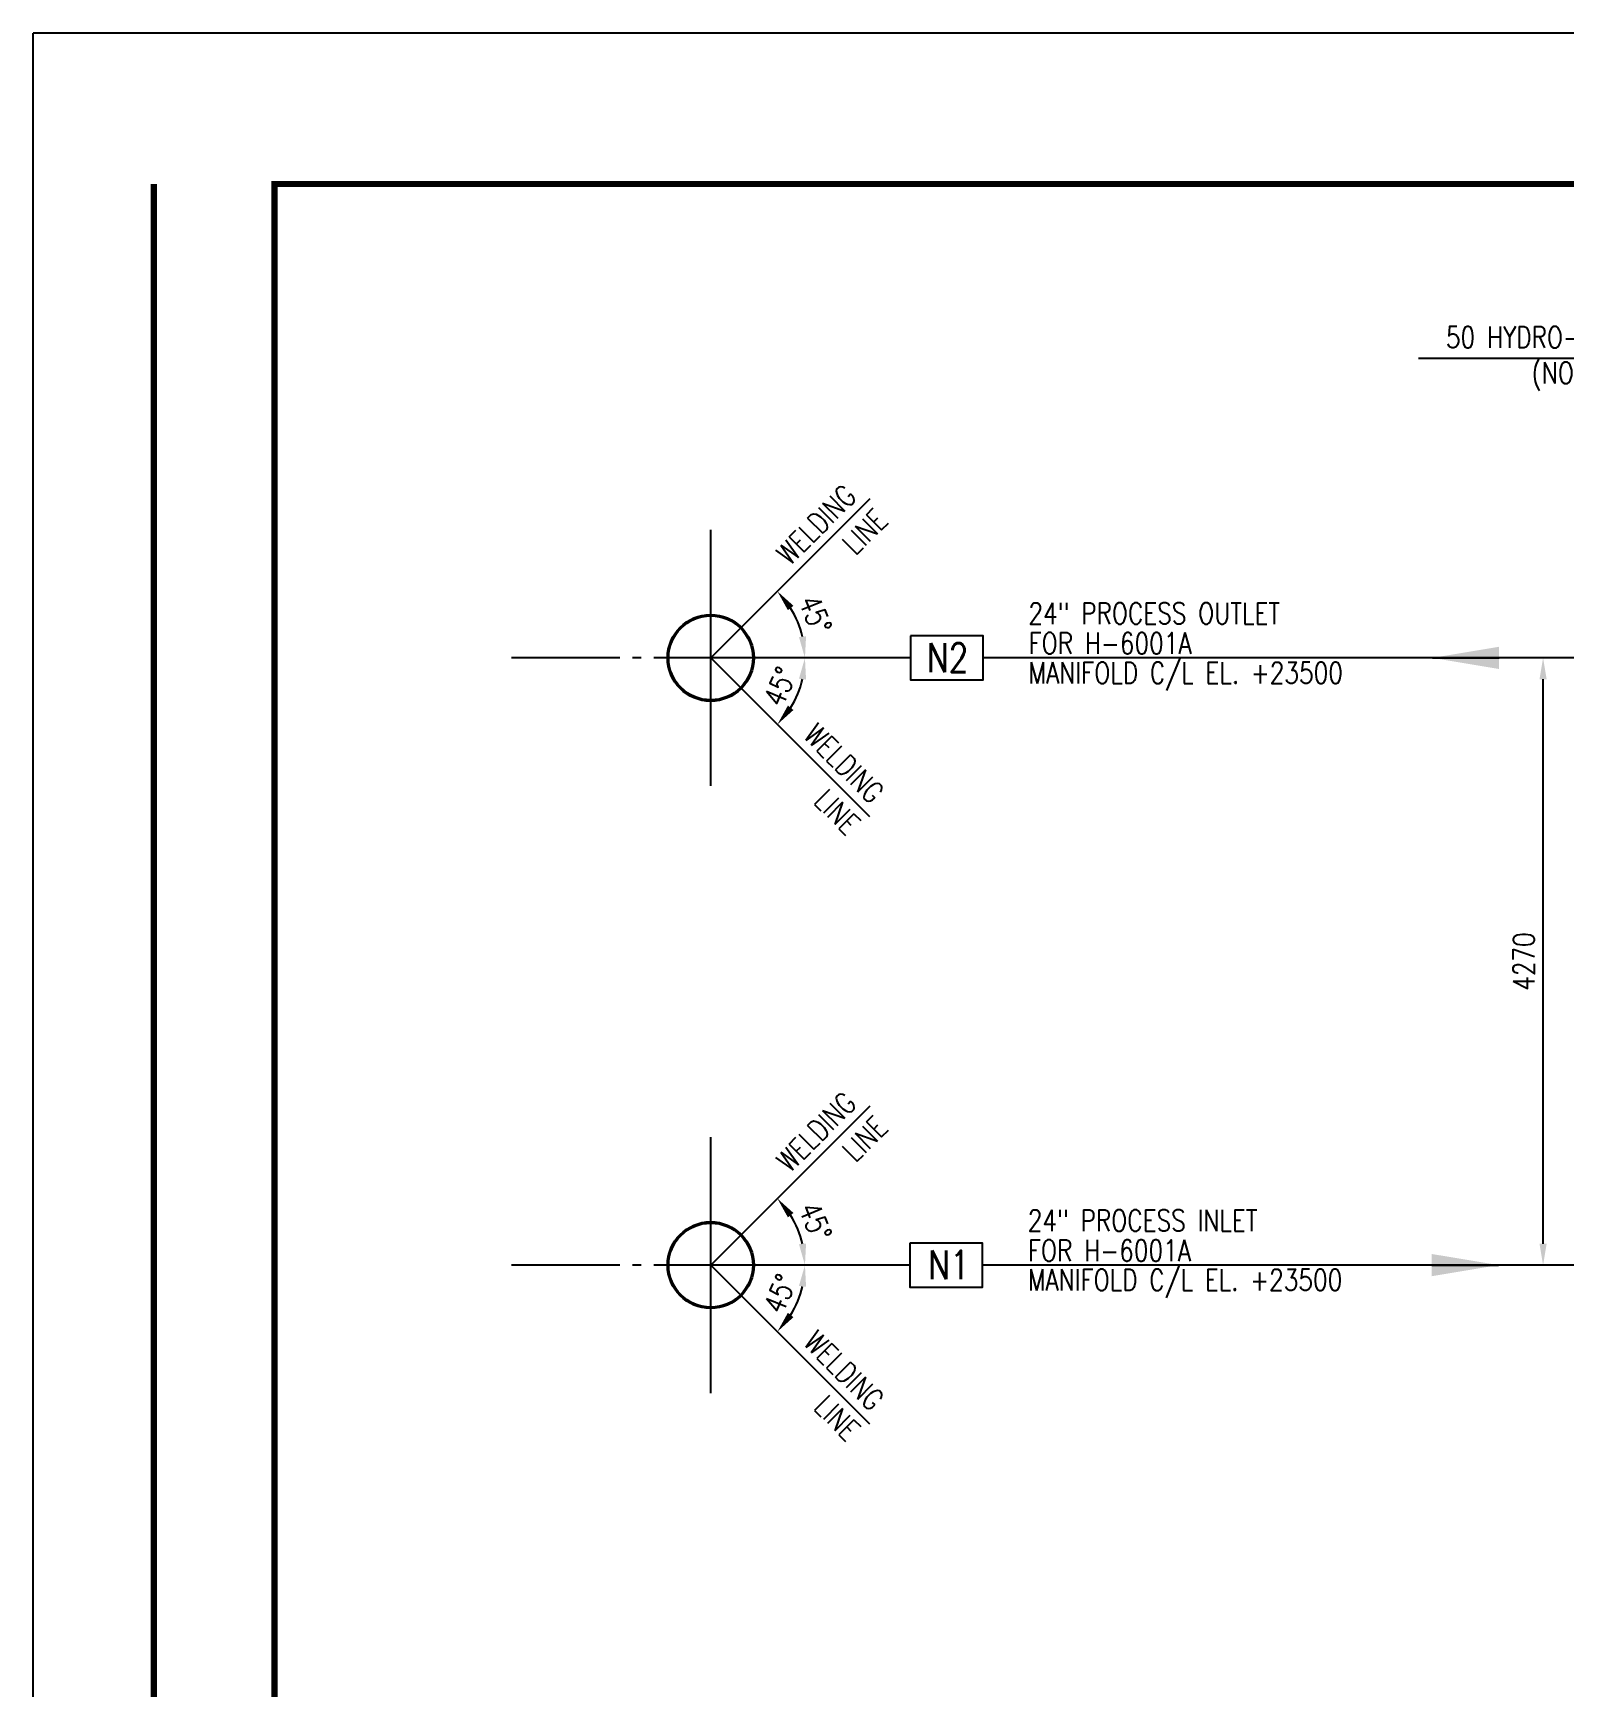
# Model space of a CAD drawing. Header units: millimetres. Extents: x 0 to 91981, y -132907 to 77676.
# Drawn here: x 0 to 10770, y 24054 to 35691 of the extents above; entities that cross this region are included whole.
import ezdxf
from ezdxf.enums import TextEntityAlignment as Align

# ---------------------------------------------------------------- set-up
doc = ezdxf.new("R2010")
doc.units = ezdxf.units.MM
doc.header["$LTSCALE"] = 60
doc.linetypes.add('JNK-CENTER', pattern=[34, 30, -1.5, 1, -1.5])
for name, color, linetype in [('CEN-R', 1, 'JNK-CENTER'), ('CON-C', 4, 'Continuous'), ('CON-G', 3, 'Continuous'), ('CON-W', 7, 'Continuous'), ('CON-Y', 2, 'Continuous'), ('Dim-W', 7, 'Continuous'), ('TITLE', 7, 'Continuous'), ('TXT-Y', 2, 'Continuous')]:
    doc.layers.add(name, color=color, linetype=linetype)
doc.styles.add('SIMPLEX', font='simplex.shx', dxfattribs={"width": 0.8})
doc.dimstyles.new('DIM60', dxfattribs={"dimscale": 60, "dimtxt": 2.5, "dimasz": 2.5, "dimexe": 1, "dimexo": 1, "dimgap": 1, "dimtad": 1, "dimdsep": 46, "dimtxsty": 'SIMPLEX', "dimcen": 0, "dimclrd": 256, "dimclre": 256, "dimclrt": 2, "dimadec": 1, "dimazin": 2, "dimtfac": 1, "dimtix": 1, "dimtmove": 2, "dimatfit": 2, "dimfxl": 1, "dimarcsym": 1})
doc.dimstyles.new('DIM60x3', dxfattribs={"dimscale": 60, "dimtxt": 2.5, "dimasz": 2.5, "dimexe": 1, "dimexo": 1, "dimgap": 1, "dimtad": 1, "dimdec": 1, "dimlfac": 0.333333, "dimdsep": 46, "dimtxsty": 'SIMPLEX', "dimcen": 0, "dimclrd": 256, "dimclre": 256, "dimclrt": 2, "dimadec": 1, "dimazin": 2, "dimtfac": 1, "dimtdec": 1, "dimtix": 1, "dimtmove": 2, "dimatfit": 2, "dimldrblk": 'NONE', "dimfxl": 1, "dimtfill": 1, "dimarcsym": 1})
doc.dimstyles.new('DIM_60', dxfattribs={"dimscale": 60, "dimtxt": 2.5, "dimasz": 2.5, "dimexe": 1, "dimexo": 1, "dimgap": 1, "dimtad": 1, "dimdec": 4, "dimdsep": 46, "dimtxsty": 'SIMPLEX', "dimcen": 2.5, "dimclrd": 7, "dimclre": 7, "dimclrt": 2, "dimadec": 4, "dimazin": 2, "dimtfac": 1, "dimtdec": 4, "dimtmove": 0, "dimatfit": 2, "dimfxl": 0.18, "dimtolj": 1, "dimtzin": 0, "dimarcsym": 1})

# ---------------------------------------------------------------- blocks, each defined once
blk = doc.blocks.new('TITLE')
at = {"color": 7}
for p in [(841, 594.85), (0, 0)]:
    blk.add_line(p, (0, 594.85), dxfattribs=at)
at = {"color": 7, "const_width": 0.707}
for points in [[(14.15, 577.17), (14.15, 17.68)], [(823.32, 577.17), (27.94, 577.17)], [(28.29, 17.68), (28.29, 577.52)]]:
    blk.add_lwpolyline(points, dxfattribs=at)
blk = doc.blocks.new('*D108')
at = {"layer": 'CON-W', "linetype": 'ByBlock', "lineweight": -2, "transparency": 16777216}
for p, q in [((5276, 31807), (5276, 31807)), ((5487, 31297), (5487, 31297))]:
    blk.add_line(p, q, dxfattribs=at)
blk.add_arc((4765, 31297), 662, 13.0064, 31.9936, dxfattribs=at)
at = {"layer": 'CON-W', "transparency": 16777216}
for points in [[(5307, 31633), (5346, 31664), (5233, 31766)], [(5435, 31449), (5385, 31444), (5427, 31297)]]:
    blk.add_solid(points, dxfattribs=at)
at = {"layer": 'DEFPOINTS', "color": 0, "transparency": 16777216}
for p in [(5233, 31766), (4765, 31297), (4765, 31297), (5427, 31297)]:
    blk.add_point(p, dxfattribs=at)
at = {"layer": 'CON-W', "color": 2, "transparency": 16777216, "insert": (5501, 31602), "char_height": 150, "attachment_point": 5, "rotation": 292.5, "style": 'SIMPLEX', "bg_fill": 3, "box_fill_scale": 1.1, "bg_fill_color": 256, "bg_fill_true_color": 13158600, "bg_fill_transparency": 0}
blk.add_mtext('45°', dxfattribs=at)
at = {"layer": 'DEFPOINTS', "color": 0, "transparency": 16777216}
blk.add_point((5404, 31469), dxfattribs=at)
blk = doc.blocks.new('*D109')
at = {"layer": 'CON-W', "linetype": 'ByBlock', "lineweight": -2, "transparency": 16777216}
blk.add_arc((4765, 31297), 662, 13.0064, 31.9936, dxfattribs=at)
at = {"layer": 'CON-W', "transparency": 16777216}
for points in [[(5307, 31633), (5346, 31664), (5233, 31766)], [(5435, 31449), (5385, 31444), (5427, 31297)]]:
    blk.add_solid(points, dxfattribs=at)
at = {"layer": 'DEFPOINTS', "color": 0, "transparency": 16777216}
for p in [(5883, 32416), (4765, 31297), (4765, 31297), (5427, 31297)]:
    blk.add_point(p, dxfattribs=at)
at = {"layer": 'CON-W', "color": 2, "transparency": 16777216, "insert": (5501, 31602), "char_height": 150, "attachment_point": 5, "rotation": 292.5, "style": 'SIMPLEX', "bg_fill": 3, "box_fill_scale": 1.1, "bg_fill_color": 256, "bg_fill_true_color": 13158600, "bg_fill_transparency": 0}
blk.add_mtext('45°', dxfattribs=at)
at = {"layer": 'DEFPOINTS', "color": 0, "transparency": 16777216}
blk.add_point((5404, 31469), dxfattribs=at)
blk = doc.blocks.new('*D110')
at = {"layer": 'CON-W', "linetype": 'ByBlock', "lineweight": -2, "transparency": 16777216}
blk.add_arc((4765, 31297), 662, 328.0064, 346.9936, dxfattribs=at)
at = {"layer": 'CON-W', "transparency": 16777216}
for points in [[(5385, 31151), (5435, 31145), (5427, 31297)], [(5346, 30931), (5307, 30962), (5233, 30829)]]:
    blk.add_solid(points, dxfattribs=at)
at = {"layer": 'DEFPOINTS', "color": 0, "transparency": 16777216}
for p in [(4765, 31297), (4765, 31297), (5233, 30829)]:
    blk.add_point(p, dxfattribs=at)
at = {"layer": 'CON-W', "color": 2, "transparency": 16777216, "insert": (5252, 31096), "char_height": 150, "attachment_point": 5, "rotation": 67.5, "style": 'SIMPLEX', "bg_fill": 3, "box_fill_scale": 1.1, "bg_fill_color": 256, "bg_fill_true_color": 13158600, "bg_fill_transparency": 0}
blk.add_mtext('45°', dxfattribs=at)
at = {"layer": 'DEFPOINTS', "color": 0, "transparency": 16777216}
for p in [(5427, 31297), (5338, 30966)]:
    blk.add_point(p, dxfattribs=at)
blk = doc.blocks.new('*D111')
at = {"layer": 'CON-W', "linetype": 'ByBlock', "lineweight": -2, "transparency": 16777216}
blk.add_line((5487, 31298), (5487, 31298), dxfattribs=at)
blk.add_arc((4765, 31297), 662, 328.0064, 346.9936, dxfattribs=at)
at = {"layer": 'CON-W', "transparency": 16777216}
for points in [[(5385, 31151), (5435, 31145), (5427, 31297)], [(5346, 30931), (5307, 30962), (5233, 30829)]]:
    blk.add_solid(points, dxfattribs=at)
at = {"layer": 'DEFPOINTS', "color": 0, "transparency": 16777216}
for p in [(4765, 31297), (4765, 31297), (5883, 30179)]:
    blk.add_point(p, dxfattribs=at)
at = {"layer": 'CON-W', "color": 2, "transparency": 16777216, "insert": (5252, 31096), "char_height": 150, "attachment_point": 5, "rotation": 67.5, "style": 'SIMPLEX', "bg_fill": 3, "box_fill_scale": 1.1, "bg_fill_color": 256, "bg_fill_true_color": 13158600, "bg_fill_transparency": 0}
blk.add_mtext('45°', dxfattribs=at)
at = {"layer": 'DEFPOINTS', "color": 0, "transparency": 16777216}
for p in [(5427, 31297), (5338, 30966)]:
    blk.add_point(p, dxfattribs=at)
blk = doc.blocks.new('*D112')
at = {"layer": 'CON-W', "linetype": 'ByBlock', "lineweight": -2, "transparency": 16777216}
for p, q in [((5275, 27538), (5275, 27538)), ((5487, 27027), (5487, 27027))]:
    blk.add_line(p, q, dxfattribs=at)
blk.add_arc((4765, 27027), 662, 13.0064, 31.9936, dxfattribs=at)
at = {"layer": 'CON-W', "transparency": 16777216}
for points in [[(5307, 27363), (5346, 27394), (5233, 27496)], [(5435, 27179), (5385, 27174), (5427, 27027)]]:
    blk.add_solid(points, dxfattribs=at)
at = {"layer": 'DEFPOINTS', "color": 0, "transparency": 16777216}
for p in [(5233, 27496), (4765, 27027), (4765, 27027), (5427, 27027)]:
    blk.add_point(p, dxfattribs=at)
at = {"layer": 'CON-W', "color": 2, "transparency": 16777216, "insert": (5501, 27332), "char_height": 150, "attachment_point": 5, "rotation": 292.5, "style": 'SIMPLEX', "bg_fill": 3, "box_fill_scale": 1.1, "bg_fill_color": 256, "bg_fill_true_color": 13158600, "bg_fill_transparency": 0}
blk.add_mtext('45°', dxfattribs=at)
at = {"layer": 'DEFPOINTS', "color": 0, "transparency": 16777216}
blk.add_point((5404, 27199), dxfattribs=at)
blk = doc.blocks.new('*D113')
at = {"layer": 'CON-W', "linetype": 'ByBlock', "lineweight": -2, "transparency": 16777216}
blk.add_arc((4765, 27027), 662, 13.0064, 31.9936, dxfattribs=at)
at = {"layer": 'CON-W', "transparency": 16777216}
for points in [[(5307, 27363), (5346, 27394), (5233, 27496)], [(5435, 27179), (5385, 27174), (5427, 27027)]]:
    blk.add_solid(points, dxfattribs=at)
at = {"layer": 'DEFPOINTS', "color": 0, "transparency": 16777216}
for p in [(5883, 28146), (4765, 27027), (4765, 27027), (5427, 27027)]:
    blk.add_point(p, dxfattribs=at)
at = {"layer": 'CON-W', "color": 2, "transparency": 16777216, "insert": (5501, 27332), "char_height": 150, "attachment_point": 5, "rotation": 292.5, "style": 'SIMPLEX', "bg_fill": 3, "box_fill_scale": 1.1, "bg_fill_color": 256, "bg_fill_true_color": 13158600, "bg_fill_transparency": 0}
blk.add_mtext('45°', dxfattribs=at)
at = {"layer": 'DEFPOINTS', "color": 0, "transparency": 16777216}
blk.add_point((5404, 27199), dxfattribs=at)
blk = doc.blocks.new('*D114')
at = {"layer": 'CON-W', "linetype": 'ByBlock', "lineweight": -2, "transparency": 16777216}
blk.add_arc((4765, 27027), 662, 328.0064, 346.9936, dxfattribs=at)
at = {"layer": 'CON-W', "transparency": 16777216}
for points in [[(5385, 26881), (5435, 26875), (5427, 27027)], [(5346, 26661), (5307, 26692), (5233, 26559)]]:
    blk.add_solid(points, dxfattribs=at)
at = {"layer": 'DEFPOINTS', "color": 0, "transparency": 16777216}
for p in [(4765, 27027), (4765, 27027), (5233, 26559)]:
    blk.add_point(p, dxfattribs=at)
at = {"layer": 'CON-W', "color": 2, "transparency": 16777216, "insert": (5252, 26826), "char_height": 150, "attachment_point": 5, "rotation": 67.5, "style": 'SIMPLEX', "bg_fill": 3, "box_fill_scale": 1.1, "bg_fill_color": 256, "bg_fill_true_color": 13158600, "bg_fill_transparency": 0}
blk.add_mtext('45°', dxfattribs=at)
at = {"layer": 'DEFPOINTS', "color": 0, "transparency": 16777216}
for p in [(5427, 27027), (5338, 26696)]:
    blk.add_point(p, dxfattribs=at)
blk = doc.blocks.new('*D115')
at = {"layer": 'CON-W', "linetype": 'ByBlock', "lineweight": -2, "transparency": 16777216}
blk.add_arc((4765, 27027), 662, 328.0064, 346.9936, dxfattribs=at)
at = {"layer": 'CON-W', "transparency": 16777216}
for points in [[(5385, 26881), (5435, 26875), (5427, 27027)], [(5346, 26661), (5307, 26692), (5233, 26559)]]:
    blk.add_solid(points, dxfattribs=at)
at = {"layer": 'DEFPOINTS', "color": 0, "transparency": 16777216}
for p in [(4765, 27027), (4765, 27027), (5883, 25909)]:
    blk.add_point(p, dxfattribs=at)
at = {"layer": 'CON-W', "color": 2, "transparency": 16777216, "insert": (5252, 26826), "char_height": 150, "attachment_point": 5, "rotation": 67.5, "style": 'SIMPLEX', "bg_fill": 3, "box_fill_scale": 1.1, "bg_fill_color": 256, "bg_fill_true_color": 13158600, "bg_fill_transparency": 0}
blk.add_mtext('45°', dxfattribs=at)
at = {"layer": 'DEFPOINTS', "color": 0, "transparency": 16777216}
for p in [(5427, 27027), (5338, 26696)]:
    blk.add_point(p, dxfattribs=at)
blk = doc.blocks.new('*D120')
at = {"layer": 'DEFPOINTS', "color": 0, "ltscale": 60, "transparency": 16777216}
for p in [(10617, 31297), (12017, 31297), (12017, 27027)]:
    blk.add_point(p, dxfattribs=at)
at = {"layer": 'Dim-W', "color": 7, "linetype": 'ByBlock', "lineweight": -2, "ltscale": 60, "transparency": 16777216}
for p, q in [((11957, 31297), (10557, 31297)), ((10617, 27177), (10617, 31147)), ((11957, 27027), (10557, 27027))]:
    blk.add_line(p, q, dxfattribs=at)
at = {"layer": 'Dim-W', "color": 7, "ltscale": 60, "transparency": 16777216}
for points in [[(10592, 31147), (10642, 31147), (10617, 31297)], [(10592, 27177), (10642, 27177), (10617, 27027)]]:
    blk.add_solid(points, dxfattribs=at)
at = {"layer": 'Dim-W', "color": 2, "ltscale": 60, "transparency": 16777216, "insert": (10482, 29162), "char_height": 150, "attachment_point": 5, "rotation": 90, "style": 'SIMPLEX'}
blk.add_mtext('\\A1;4270', dxfattribs=at)
blk = doc.blocks.new('_Oblique')
at = {"color": 0, "linetype": 'ByBlock', "lineweight": -2}
blk.add_line((-0.5, -0.5), (0.5, 0.5), dxfattribs=at)
blk = doc.blocks.new('*D175')
at = {"linetype": 'ByBlock', "lineweight": -2, "transparency": 16777216}
for p, q in [((12267, 33402), (9740, 33402)), ((12267, 31662), (12267, 33462)), ((12417, 33402), (12267, 33402)), ((12417, 31662), (12417, 33462))]:
    blk.add_line(p, q, dxfattribs=at)
at = {"layer": 'DEFPOINTS', "color": 0, "transparency": 16777216}
for p in [(12417, 33402), (12267, 31602), (12417, 31602)]:
    blk.add_point(p, dxfattribs=at)
at = {"lineweight": -2, "transparency": 16777216, "xscale": 150, "yscale": 150, "zscale": 150, "rotation": 180}
blk.add_blockref('_Oblique', (12267, 33402), dxfattribs=at)
at = {"lineweight": -2, "transparency": 16777216, "xscale": 150, "yscale": 150, "zscale": 150}
blk.add_blockref('_Oblique', (12417, 33402), dxfattribs=at)
at = {"color": 2, "transparency": 16777216, "insert": (10929, 33402), "char_height": 150, "attachment_point": 5, "style": 'SIMPLEX'}
blk.add_mtext('50 HYDRO-TEST MARGIN\\P(NOTE. 2)', dxfattribs=at)
blk = doc.blocks.new('_None')

msp = doc.modelspace()

# ---------------------------------------------------------------- linework, layer by layer
at = {"layer": 'CEN-R'}
for p, q in [((4764.51153, 30397.36249), (4764.51153, 32197.36249)), ((6164.51153, 31297.36249), (3364.51153, 31297.36249)), ((4764.51153, 26127.36249), (4764.51153, 27927.36249)), ((6164.51153, 27027.36249), (3364.51153, 27027.36249))]:
    msp.add_line(p, q, dxfattribs=at)
at = {"layer": 'CON-C'}
for points in [[(6168.95153, 31451.72387), (6168.95153, 31143.00111), (6679.95245, 31143.00111), (6679.95245, 31451.72387)], [(6164.51153, 27181.72387), (6164.51153, 26873.00111), (6675.51245, 26873.00111), (6675.51245, 27181.72387)]]:
    msp.add_lwpolyline(points, close=True, dxfattribs=at)
at = {"layer": 'CON-G', "ltscale": 60}
for centre, radius in [((4764.51153, 31297.36249), 304.70001), ((4764.51153, 31297.36249), 295.18001), ((4764.51153, 27027.36249), 304.70001), ((4764.51153, 27027.36249), 295.18001)]:
    msp.add_circle(centre, radius, dxfattribs=at)
at = {"layer": 'Dim-W'}
for p, q in [((9838.37693, 31297.36249), (10307.12693, 31297.36249)), ((9834.43779, 27027.36249), (10303.18779, 27027.36249))]:
    msp.add_line(p, q, dxfattribs=at)
for points in [[(10307.12693, 31219.23749), (9838.37693, 31297.36249), (10307.12693, 31375.48749)], [(9834.43779, 26949.23749), (10303.18779, 27027.36249), (9834.43779, 27105.48749)]]:
    msp.add_solid(points, dxfattribs=at)
at = {"layer": 'TITLE'}
for p, q in [((10557.12693, 31297.36249), (6679.95245, 31297.36249)), ((10557.12693, 27027.36249), (6675.51245, 27027.36249))]:
    msp.add_line(p, q, dxfattribs=at)

# ---------------------------------------------------------------- block references
at = {"linetype": 'ByBlock', "xscale": 60, "yscale": 60, "zscale": 60}
msp.add_blockref('TITLE', (-0.0007, 0.00023), dxfattribs=at)

# ---------------------------------------------------------------- texts
at = {"layer": 'CON-C', "style": 'SIMPLEX', "width": 0.8}
for tag, p in [('N2', (6430.66448, 31298.7046)), ('N1', (6440.49281, 27028.7046))]:
    msp.add_attdef(tag, text='1', height=202.5, dxfattribs=at).set_placement(p, align=Align.MIDDLE_CENTER)
at = {"layer": 'CON-Y', "style": 'SIMPLEX', "width": 0.8}
for s, p in [('24" PROCESS OUTLET', (6998.36711, 31535.78411)), ('FOR H-6001A', (6998.52664, 31324.94411)), ('MANIFOLD C/L EL. +23500', (6998.1484, 31117.8196)), ('24" PROCESS INLET', (6993.69754, 27265.78411)), ('FOR H-6001A', (6993.95654, 27054.94411)), ('MANIFOLD C/L EL. +23500', (6993.7084, 26847.8196))]:
    msp.add_text(s, height=150, dxfattribs=at).set_placement(p)

# ---------------------------------------------------------------- dimensions: what is measured, and where the dimension line sits
dim = msp.add_linear_dim(base=(12417.12693, 33402.06246), p1=(12267.12693, 31602.0625), p2=(12417.12693, 31602.0625), text='50 HYDRO-TEST MARGIN\\X(NOTE. 2)', dimstyle='DIM60x3', override={"dimblk1": 'Oblique', "dimblk2": 'Oblique', "dimsah": 1, "dimtmove": 0, "dimtfill": 0})
dim.commit()
dim.dimension.update_dxf_attribs({"geometry": '*D175', "text_midpoint": (10928.5555, 33402.06246), "dimtype": 160})
at = {"layer": 'Dim-W', "ltscale": 60}
dim = msp.add_linear_dim(base=(10617.12693, 31297.36249), p1=(12017.12693, 27027.36249), p2=(12017.12693, 31297.36249), angle=90, dimstyle='DIM_60', dxfattribs=at)
dim.commit()
dim.dimension.update_dxf_attribs({"geometry": '*D120', "text_midpoint": (10482.12693, 29162.36249)})

# ---------------------------------------------------------------- next in the draw order: dimensions: what is measured, and where the dimension line sits
at = {"layer": 'CON-W'}
for base, line1, line2, picture, middle in [((5404.1483, 31468.75265), ((5232.75814, 31765.60911), (4764.51153, 31297.36249)), ((5426.71224, 31297.36249), (4764.51153, 31297.36249)), '*D108', (5501.02895, 31602.438)), ((5404.1483, 27198.75265), ((5232.75814, 27495.60911), (4764.51153, 27027.36249)), ((5426.71224, 27027.36249), (4764.51153, 27027.36249)), '*D112', (5501.02895, 27332.438))]:
    dim = msp.add_angular_dim_2l(base=base, line1=line1, line2=line2, dimstyle='DIM60', override={"dimatfit": 3, "dimtfill": 1}, dxfattribs=at)
    dim.commit()
    dim.dimension.update_dxf_attribs({"geometry": picture, "text_midpoint": middle})

# ---------------------------------------------------------------- next in the draw order: dimensions: what is measured, and where the dimension line sits
for base, line1, line2, picture, middle in [((5404.1483, 31468.75265), ((5883.19571, 32416.04667), (4764.51153, 31297.36249)), ((5426.71224, 31297.36249), (4764.51153, 31297.36249)), '*D109', (5501.02895, 31602.438)), ((5404.1483, 27198.75265), ((5883.19571, 28146.04667), (4764.51153, 27027.36249)), ((5426.71224, 27027.36249), (4764.51153, 27027.36249)), '*D113', (5501.02895, 27332.438))]:
    dim = msp.add_angular_dim_2l(base=base, line1=line1, line2=line2, dimstyle='DIM60', override={"dimatfit": 3, "dimtfill": 1}, dxfattribs=at)
    dim.commit()
    dim.dimension.update_dxf_attribs({"geometry": picture, "text_midpoint": middle})

# ---------------------------------------------------------------- next in the draw order: texts
at = {"layer": 'TXT-Y', "style": 'SIMPLEX', "width": 0.8}
for s, p in [('WELDING', (5319.40178, 31940.82457)), ('LINE', (5780.71989, 32012.867)), ('WELDING', (5319.40178, 27670.82457)), ('LINE', (5780.71989, 27742.867))]:
    msp.add_text(s, height=150, rotation=45, dxfattribs=at).set_placement(p)

# ---------------------------------------------------------------- next in the draw order: dimensions: what is measured, and where the dimension line sits
at = {"layer": 'CON-W'}
for base, line1, line2, picture, middle in [((5337.99417, 30966.26213), ((5232.75814, 30829.11587), (4764.51153, 31297.36249)), ((5426.71224, 31297.36249), (4764.51153, 31297.36249)), '*D110', (5251.58148, 31095.61151)), ((5337.99417, 26696.26213), ((5232.75814, 26559.11587), (4764.51153, 27027.36249)), ((5426.71224, 27027.36249), (4764.51153, 27027.36249)), '*D114', (5251.58148, 26825.61151))]:
    dim = msp.add_angular_dim_2l(base=base, line1=line1, line2=line2, dimstyle='DIM60', override={"dimatfit": 3, "dimtfill": 1}, dxfattribs=at)
    dim.commit()
    dim.dimension.update_dxf_attribs({"geometry": picture, "text_midpoint": middle})

# ---------------------------------------------------------------- next in the draw order: dimensions: what is measured, and where the dimension line sits
for base, line1, line2, picture, middle in [((5337.99417, 30966.26213), ((5883.19571, 30178.67831), (4764.51153, 31297.36249)), ((5426.71224, 31297.36249), (4764.51153, 31297.36249)), '*D111', (5251.58148, 31095.61151)), ((5337.99417, 26696.26213), ((5883.19571, 25908.67831), (4764.51153, 27027.36249)), ((5426.71224, 27027.36249), (4764.51153, 27027.36249)), '*D115', (5251.58148, 26825.61151))]:
    dim = msp.add_angular_dim_2l(base=base, line1=line1, line2=line2, dimstyle='DIM60', override={"dimatfit": 3, "dimtfill": 1}, dxfattribs=at)
    dim.commit()
    dim.dimension.update_dxf_attribs({"geometry": picture, "text_midpoint": middle})

# ---------------------------------------------------------------- next in the draw order: linework, layer by layer
for p, q in [((5883.19571, 32416.04667), (4764.51153, 31297.36249)), ((5883.19571, 30178.67831), (4764.51153, 31297.36249)), ((5883.19571, 28146.04667), (4764.51153, 27027.36249)), ((5883.19571, 25908.67831), (4764.51153, 27027.36249))]:
    msp.add_line(p, q, dxfattribs=at)

# ---------------------------------------------------------------- next in the draw order: texts
at = {"layer": 'TXT-Y', "style": 'SIMPLEX', "width": 0.8}
for s, p in [('WELDING', (5407.9736, 30742.47224)), ('LINE', (5480.01603, 30281.15413)), ('WELDING', (5407.9736, 26472.47224)), ('LINE', (5480.01603, 26018.94427))]:
    msp.add_text(s, height=150, rotation=315, dxfattribs=at).set_placement(p)

doc.saveas('drawing.dxf')
